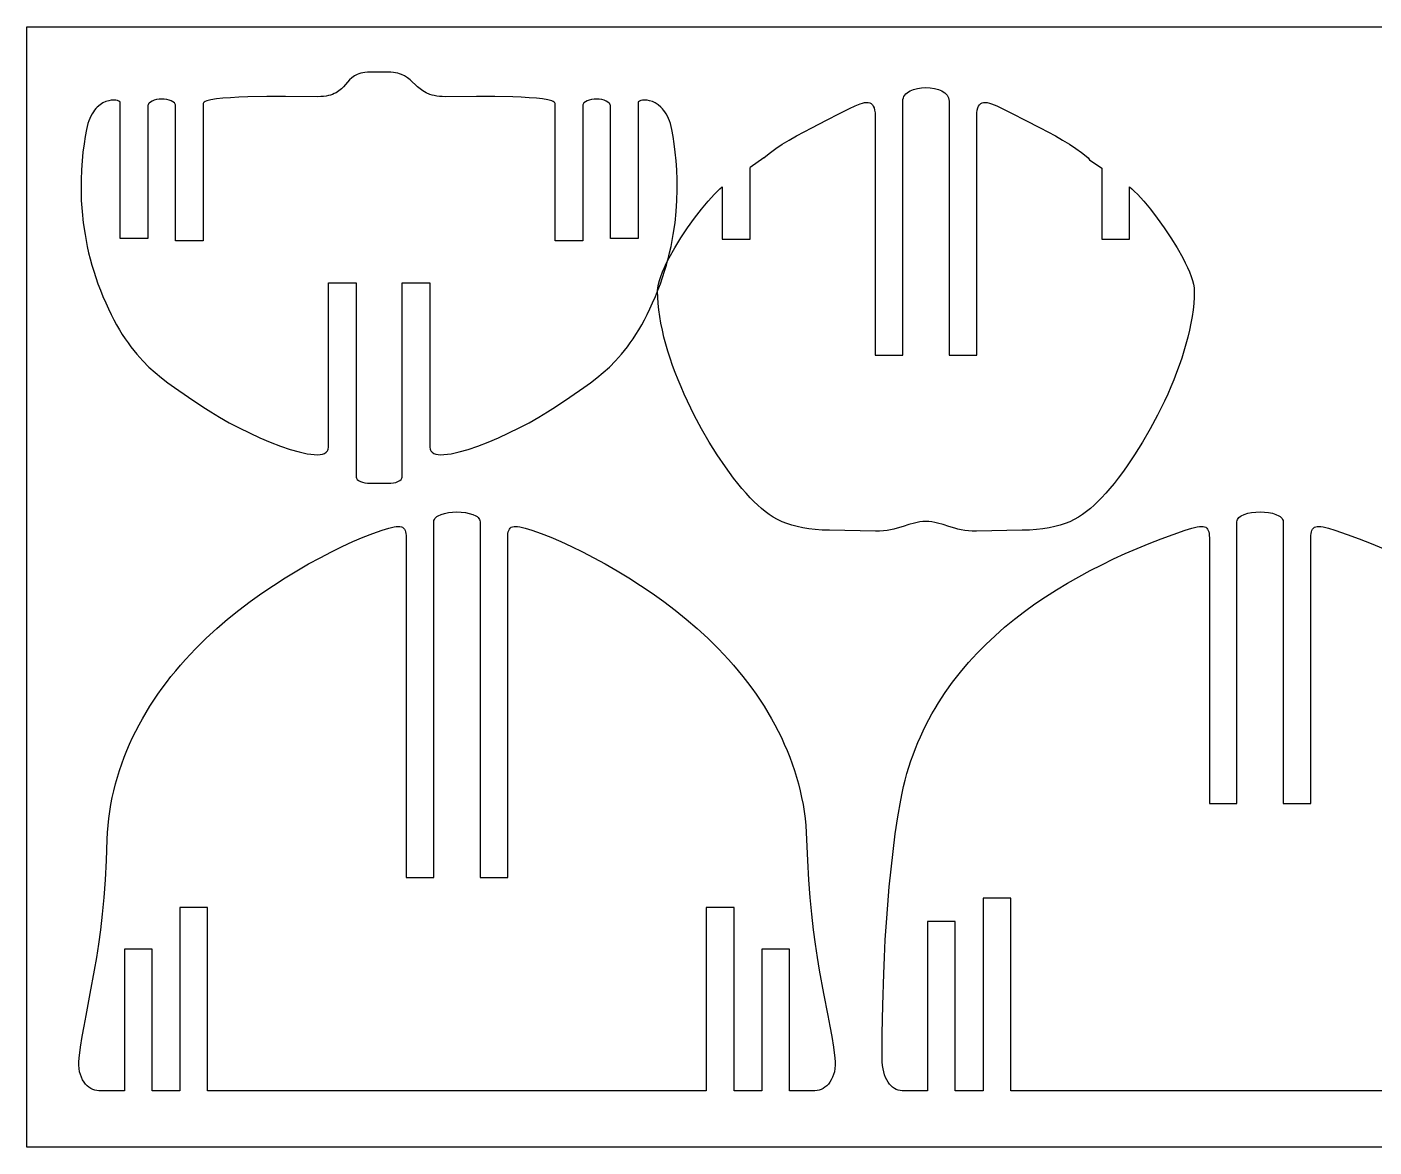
# Model space of a CAD drawing. Extents: x -1907 to 1907, y -3764 to 3764.
# Drawn here: x -1907 to -154, y -3764 to -2307 of the extents above; entities that cross this region are included whole.
import ezdxf

# ---------------------------------------------------------------- set-up
doc = ezdxf.new("R2010")
doc.units = 0
doc.header["$MEASUREMENT"] = 0
doc.layers.get('0').update_dxf_attribs({"linetype": 'CONTINUOUS'})

msp = doc.modelspace()

# ---------------------------------------------------------------- linework, layer by layer
for p, q in [((-1907, -2306.6), (1907, -2306.6)), ((-1907, -3764.3), (-1907, -2306.6)), ((-1472.5, -2366.8), (-1474.8, -2367.5)), ((-1469.9, -2366.2), (-1472.5, -2366.8)), ((-1467, -2365.8), (-1469.9, -2366.2)), ((-1463.9, -2365.5), (-1467, -2365.8)), ((-1436.5, -2365.4), (-1463.9, -2365.5)), ((-1433.2, -2365.5), (-1436.5, -2365.4)), ((-1430, -2365.8), (-1433.2, -2365.5)), ((-1427.1, -2366.2), (-1430, -2365.8)), ((-1424.4, -2366.8), (-1427.1, -2366.2)), ((-1421.9, -2367.5), (-1424.4, -2366.8)), ((-1494.8, -2384.4), (-1497.7, -2387.3)), ((-1492.2, -2381.4), (-1494.8, -2384.4)), ((-1489.6, -2378.4), (-1492.2, -2381.4)), ((-1487, -2375.5), (-1489.6, -2378.4)), ((-1484.1, -2372.8), (-1487, -2375.5)), ((-1480.8, -2370.4), (-1484.1, -2372.8)), ((-1477, -2368.4), (-1480.8, -2370.4)), ((-1474.8, -2367.5), (-1477, -2368.4)), ((-1419.6, -2368.4), (-1421.9, -2367.5)), ((-1415.4, -2370.4), (-1419.6, -2368.4)), ((-1411.6, -2372.8), (-1415.4, -2370.4)), ((-1408.2, -2375.5), (-1411.6, -2372.8)), ((-1408.2, -2375.5), (-1398.7, -2384.4)), ((-1395.3, -2387.3), (-1398.7, -2384.4)), ((-1794.1, -2401.8), (-1797.2, -2402)), ((-1791.3, -2402), (-1794.1, -2401.8)), ((-1738.2, -2401.2), (-1741.3, -2402)), ((-1735, -2400.8), (-1738.2, -2401.2)), ((-1731.6, -2400.6), (-1735, -2400.8)), ((-1728.3, -2400.7), (-1731.6, -2400.6)), ((-1725, -2401.1), (-1728.3, -2400.7)), ((-1722, -2401.8), (-1725, -2401.1)), ((-1719.2, -2402.7), (-1722, -2401.8)), ((-1667.5, -2401.4), (-1672.9, -2402.8)), ((-1660.4, -2400.3), (-1667.5, -2401.4)), ((-1651.8, -2399.4), (-1660.4, -2400.3)), ((-1641.9, -2398.7), (-1651.8, -2399.4)), ((-1631.1, -2398.1), (-1641.9, -2398.7)), ((-1619.5, -2397.7), (-1631.1, -2398.1)), ((-1594.9, -2397.3), (-1619.5, -2397.7)), ((-1570.3, -2397.2), (-1594.9, -2397.3)), ((-1528.6, -2397.4), (-1570.3, -2397.2)), ((-1524.6, -2397.3), (-1528.6, -2397.4)), ((-1521, -2397), (-1524.6, -2397.3)), ((-1517.7, -2396.6), (-1521, -2397)), ((-1514.6, -2396), (-1517.7, -2396.6)), ((-1511.8, -2395.3), (-1514.6, -2396)), ((-1509.2, -2394.4), (-1511.8, -2395.3)), ((-1506.9, -2393.4), (-1509.2, -2394.4)), ((-1504.7, -2392.4), (-1506.9, -2393.4)), ((-1500.9, -2389.9), (-1504.7, -2392.4)), ((-1497.7, -2387.3), (-1500.9, -2389.9)), ((-1391.6, -2389.9), (-1395.3, -2387.3)), ((-1387.3, -2392.4), (-1391.6, -2389.9)), ((-1382.4, -2394.4), (-1387.3, -2392.4)), ((-1379.7, -2395.3), (-1382.4, -2394.4)), ((-1376.8, -2396), (-1379.7, -2395.3)), ((-1373.6, -2396.6), (-1376.8, -2396)), ((-1370.2, -2397), (-1373.6, -2396.6)), ((-1366.5, -2397.3), (-1370.2, -2397)), ((-1362.6, -2397.4), (-1366.5, -2397.3)), ((-1321.8, -2397.2), (-1362.6, -2397.4)), ((-1298.1, -2397.3), (-1321.8, -2397.2)), ((-1274.7, -2397.7), (-1298.1, -2397.3)), ((-1263.6, -2398.1), (-1274.7, -2397.7)), ((-1253.3, -2398.7), (-1263.6, -2398.1)), ((-1243.9, -2399.4), (-1253.3, -2398.7)), ((-1235.8, -2400.3), (-1243.9, -2399.4)), ((-1229, -2401.4), (-1235.8, -2400.3)), ((-1223.9, -2402.8), (-1229, -2401.4)), ((-1175.2, -2401.8), (-1177.9, -2402.7)), ((-1172.1, -2401.1), (-1175.2, -2401.8)), ((-1168.9, -2400.7), (-1172.1, -2401.1)), ((-1165.5, -2400.6), (-1168.9, -2400.7)), ((-1162.1, -2400.8), (-1165.5, -2400.6)), ((-1158.9, -2401.2), (-1162.1, -2400.8)), ((-1155.8, -2402), (-1158.9, -2401.2)), ((-1103.1, -2401.8), (-1105.8, -2402)), ((-1099.9, -2402), (-1103.1, -2401.8)), ((-767, -2403.1), (-766.8, -2401)), ((-766.8, -2401), (-766.3, -2399)), ((-766.3, -2399), (-765.5, -2397.1)), ((-765.5, -2397.1), (-764.4, -2395.4)), ((-764.4, -2395.4), (-763.1, -2393.8)), ((-763.1, -2393.8), (-761.5, -2392.4)), ((-761.5, -2392.4), (-759.6, -2391)), ((-759.6, -2391), (-757.6, -2389.9)), ((-757.6, -2389.9), (-755.4, -2388.8)), ((-755.4, -2388.8), (-753.1, -2387.9)), ((-753.1, -2387.9), (-748, -2386.6)), ((-748, -2386.6), (-742.6, -2385.7)), ((-742.6, -2385.7), (-737, -2385.4)), ((-737, -2385.4), (-731.4, -2385.7)), ((-731.4, -2385.7), (-725.9, -2386.6)), ((-725.9, -2386.6), (-720.8, -2387.9)), ((-720.8, -2387.9), (-718.5, -2388.8)), ((-718.5, -2388.8), (-716.3, -2389.9)), ((-716.3, -2389.9), (-714.3, -2391)), ((-714.3, -2391), (-712.5, -2392.4)), ((-712.5, -2392.4), (-710.9, -2393.8)), ((-710.9, -2393.8), (-709.5, -2395.4)), ((-709.5, -2395.4), (-708.4, -2397.1)), ((-708.4, -2397.1), (-707.6, -2399)), ((-707.6, -2399), (-707.1, -2401)), ((-707.1, -2401), (-706.9, -2403.1)), ((-1820.5, -2417.3), (-1822.1, -2419.8)), ((-1818.9, -2415), (-1820.5, -2417.3)), ((-1817.1, -2412.9), (-1818.9, -2415)), ((-1815.4, -2411.1), (-1817.1, -2412.9)), ((-1811.7, -2407.9), (-1815.4, -2411.1)), ((-1808, -2405.5), (-1811.7, -2407.9)), ((-1804.2, -2403.8), (-1808, -2405.5)), ((-1800.6, -2402.6), (-1804.2, -2403.8)), ((-1797.2, -2402), (-1800.6, -2402.6)), ((-1789, -2402.5), (-1791.3, -2402)), ((-1787.2, -2403.3), (-1789, -2402.5)), ((-1786.1, -2404.2), (-1787.2, -2403.3)), ((-1785.8, -2404.7), (-1786.1, -2404.2)), ((-1785.7, -2405.2), (-1785.8, -2404.7)), ((-1785.7, -2582.1), (-1785.7, -2405.2)), ((-1749.6, -2408.9), (-1749.7, -2410.1)), ((-1749.7, -2410.1), (-1749.7, -2582.1)), ((-1749.3, -2407.9), (-1749.6, -2408.9)), ((-1748.8, -2406.9), (-1749.3, -2407.9)), ((-1748.1, -2406), (-1748.8, -2406.9)), ((-1746.3, -2404.3), (-1748.1, -2406)), ((-1744, -2403), (-1746.3, -2404.3)), ((-1741.3, -2402), (-1744, -2403)), ((-1716.9, -2403.9), (-1719.2, -2402.7)), ((-1715.1, -2405.4), (-1716.9, -2403.9)), ((-1714.5, -2406.3), (-1715.1, -2405.4)), ((-1714, -2407.2), (-1714.5, -2406.3)), ((-1713.7, -2408.2), (-1714, -2407.2)), ((-1713.6, -2409.3), (-1713.7, -2408.2)), ((-1713.6, -2584.9), (-1713.6, -2409.3)), ((-1677.2, -2405.3), (-1677.5, -2406.3)), ((-1677.5, -2406.3), (-1677.5, -2584.9)), ((-1676.3, -2404.4), (-1677.2, -2405.3)), ((-1674.9, -2403.5), (-1676.3, -2404.4)), ((-1672.9, -2402.8), (-1674.9, -2403.5)), ((-1222.1, -2403.5), (-1223.9, -2402.8)), ((-1220.7, -2404.4), (-1222.1, -2403.5)), ((-1219.9, -2405.3), (-1220.7, -2404.4)), ((-1219.6, -2406.3), (-1219.9, -2405.3)), ((-1219.6, -2584.9), (-1219.6, -2406.3)), ((-1183.4, -2408.2), (-1183.5, -2409.3)), ((-1183.5, -2409.3), (-1183.5, -2584.9)), ((-1183.1, -2407.2), (-1183.4, -2408.2)), ((-1182.6, -2406.3), (-1183.1, -2407.2)), ((-1182, -2405.4), (-1182.6, -2406.3)), ((-1180.2, -2403.9), (-1182, -2405.4)), ((-1177.9, -2402.7), (-1180.2, -2403.9)), ((-1153.1, -2403), (-1155.8, -2402)), ((-1150.8, -2404.3), (-1153.1, -2403)), ((-1149, -2406), (-1150.8, -2404.3)), ((-1148.4, -2406.9), (-1149, -2406)), ((-1147.9, -2407.9), (-1148.4, -2406.9)), ((-1147.6, -2408.9), (-1147.9, -2407.9)), ((-1147.5, -2410.1), (-1147.6, -2408.9)), ((-1147.5, -2582.1), (-1147.5, -2410.1)), ((-1111.3, -2404.7), (-1111.4, -2405.2)), ((-1111.4, -2405.2), (-1111.4, -2582.1)), ((-1111, -2404.2), (-1111.3, -2404.7)), ((-1109.9, -2403.3), (-1111, -2404.2)), ((-1108.1, -2402.5), (-1109.9, -2403.3)), ((-1105.8, -2402), (-1108.1, -2402.5)), ((-1096.5, -2402.6), (-1099.9, -2402)), ((-1092.9, -2403.8), (-1096.5, -2402.6)), ((-1089.2, -2405.5), (-1092.9, -2403.8)), ((-1085.4, -2407.9), (-1089.2, -2405.5)), ((-1081.8, -2411.1), (-1085.4, -2407.9)), ((-1080, -2413), (-1081.8, -2411.1)), ((-1078.3, -2415), (-1080, -2413)), ((-1076.6, -2417.3), (-1078.3, -2415)), ((-1075, -2419.8), (-1076.6, -2417.3)), ((-866.3, -2427.9), (-849.3, -2419.4)), ((-849.3, -2419.4), (-836.4, -2412.8)), ((-836.4, -2412.8), (-829.1, -2409.2)), ((-829.1, -2409.2), (-822.5, -2406.6)), ((-822.5, -2406.6), (-819.6, -2405.7)), ((-819.6, -2405.7), (-816.9, -2405.1)), ((-816.9, -2405.1), (-814.3, -2404.9)), ((-814.3, -2404.9), (-812.1, -2405)), ((-812.1, -2405), (-810, -2405.5)), ((-810, -2405.5), (-808.2, -2406.4)), ((-808.2, -2406.4), (-806.7, -2407.8)), ((-806.7, -2407.8), (-805.4, -2409.7)), ((-805.4, -2409.7), (-804.4, -2412)), ((-804.4, -2412), (-803.7, -2414.8)), ((-803.7, -2414.8), (-803.2, -2418.2)), ((-803.2, -2418.2), (-803.1, -2422.1)), ((-767, -2733.7), (-767, -2403.1)), ((-706.9, -2403.1), (-706.9, -2733.7)), ((-670.8, -2422.1), (-670.7, -2418.2)), ((-670.7, -2418.2), (-670.3, -2414.8)), ((-670.3, -2414.8), (-669.5, -2412)), ((-669.5, -2412), (-668.5, -2409.7)), ((-668.5, -2409.7), (-667.2, -2407.8)), ((-667.2, -2407.8), (-665.7, -2406.4)), ((-665.7, -2406.4), (-663.9, -2405.5)), ((-663.9, -2405.5), (-661.9, -2405)), ((-661.9, -2405), (-659.6, -2404.9)), ((-659.6, -2404.9), (-657.1, -2405.1)), ((-657.1, -2405.1), (-654.3, -2405.7)), ((-654.3, -2405.7), (-651.4, -2406.6)), ((-651.4, -2406.6), (-644.8, -2409.2)), ((-644.8, -2409.2), (-637.6, -2412.8)), ((-637.6, -2412.8), (-624.6, -2419.4)), ((-624.6, -2419.4), (-607.6, -2427.9)), ((-1828.6, -2436.2), (-1829.5, -2440.3)), ((-1827.5, -2432.4), (-1828.6, -2436.2)), ((-1826.3, -2428.9), (-1827.5, -2432.4)), ((-1825, -2425.6), (-1826.3, -2428.9)), ((-1823.6, -2422.6), (-1825, -2425.6)), ((-1822.1, -2419.8), (-1823.6, -2422.6)), ((-1073.5, -2422.6), (-1075, -2419.8)), ((-1072.1, -2425.6), (-1073.5, -2422.6)), ((-1070.8, -2428.9), (-1072.1, -2425.6)), ((-1069.6, -2432.4), (-1070.8, -2428.9)), ((-1068.6, -2436.2), (-1069.6, -2432.4)), ((-1067.6, -2440.3), (-1068.6, -2436.2)), ((-885.6, -2437.7), (-866.3, -2427.9)), ((-803.1, -2422.1), (-803.1, -2733.7)), ((-670.8, -2733.7), (-670.8, -2422.1)), ((-607.6, -2427.9), (-588.3, -2437.7)), ((-1831.1, -2449.1), (-1832.7, -2458.9)), ((-1829.5, -2440.3), (-1831.1, -2449.1)), ((-1066, -2449.1), (-1067.6, -2440.3)), ((-1064.4, -2458.9), (-1066, -2449.1)), ((-923.9, -2459.2), (-914.9, -2453.8)), ((-914.9, -2453.8), (-905.4, -2448.3)), ((-905.4, -2448.3), (-885.6, -2437.7)), ((-588.3, -2437.7), (-568.5, -2448.3)), ((-568.5, -2448.3), (-559, -2453.8)), ((-559, -2453.8), (-550, -2459.2)), ((-1834.1, -2469.4), (-1835.2, -2480.7)), ((-1832.7, -2458.9), (-1834.1, -2469.4)), ((-1063.1, -2469.4), (-1064.4, -2458.9)), ((-1061.9, -2480.7), (-1063.1, -2469.4)), ((-945.4, -2474.7), (-939.4, -2469.8)), ((-939.4, -2469.8), (-932.2, -2464.6)), ((-932.2, -2464.6), (-923.9, -2459.2)), ((-550, -2459.2), (-541.8, -2464.6)), ((-541.8, -2464.6), (-534.5, -2469.8)), ((-534.5, -2469.8), (-528.5, -2474.7)), ((-1835.2, -2480.7), (-1836, -2492.7)), ((-1061.1, -2492.7), (-1061.9, -2480.7)), ((-947.9, -2477.1), (-965.9, -2489.7)), ((-947.9, -2477.1), (-945.4, -2474.7)), ((-528.5, -2474.7), (-526, -2477.1)), ((-526, -2477.1), (-523.9, -2479.4)), ((-523.9, -2479.4), (-508, -2490.3)), ((-1836.5, -2505.4), (-1836.6, -2518.7)), ((-1836, -2492.7), (-1836.5, -2505.4)), ((-1060.6, -2505.4), (-1061.1, -2492.7)), ((-1060.5, -2518.7), (-1060.6, -2505.4)), ((-965.9, -2582.6), (-965.9, -2489.7)), ((-508, -2490.3), (-508, -2582.6)), ((-1836.6, -2518.7), (-1836.2, -2532.5)), ((-1061, -2532.5), (-1060.5, -2518.7)), ((-1020.4, -2533.2), (-1012.3, -2524.3)), ((-1012.3, -2524.3), (-1008.5, -2520.6)), ((-1008.5, -2520.6), (-1005, -2517.4)), ((-1005, -2517.4), (-1002, -2514.9)), ((-1002, -2514.9), (-1002, -2582.6)), ((-471.9, -2514.9), (-468.9, -2517.4)), ((-471.9, -2582.6), (-471.9, -2514.9)), ((-468.9, -2517.4), (-465.4, -2520.6)), ((-465.4, -2520.6), (-461.6, -2524.3)), ((-461.6, -2524.3), (-453.5, -2533.2)), ((-1836.2, -2532.5), (-1835.2, -2546.8)), ((-1061.9, -2546.8), (-1061, -2532.5)), ((-1029.1, -2543.7), (-1020.4, -2533.2)), ((-453.5, -2533.2), (-444.8, -2543.7)), ((-1835.2, -2546.8), (-1833.6, -2561.7)), ((-1063.5, -2561.7), (-1061.9, -2546.8)), ((-1047.1, -2567.9), (-1038.1, -2555.4)), ((-1038.1, -2555.4), (-1029.1, -2543.7)), ((-444.8, -2543.7), (-435.8, -2555.4)), ((-435.8, -2555.4), (-426.8, -2567.9)), ((-1833.6, -2561.7), (-1831.4, -2576.9)), ((-1831.4, -2576.9), (-1828.4, -2592.5)), ((-1068.7, -2592.5), (-1065.7, -2576.9)), ((-1065.7, -2576.9), (-1063.5, -2561.7)), ((-1055.8, -2580.9), (-1047.1, -2567.9)), ((-426.8, -2567.9), (-418.1, -2580.9)), ((-1828.4, -2592.5), (-1826.7, -2600.4)), ((-1749.7, -2582.1), (-1785.7, -2582.1)), ((-1677.5, -2584.9), (-1713.6, -2584.9)), ((-1183.5, -2584.9), (-1219.6, -2584.9)), ((-1111.4, -2582.1), (-1147.5, -2582.1)), ((-1071.2, -2607.2), (-1063.9, -2594.2)), ((-1070.5, -2600.4), (-1068.7, -2592.5)), ((-1063.9, -2594.2), (-1055.8, -2580.9)), ((-1002, -2582.6), (-965.9, -2582.6)), ((-508, -2582.6), (-471.9, -2582.6)), ((-418.1, -2580.9), (-410, -2594.2)), ((-410, -2594.2), (-402.7, -2607.2)), ((-1826.7, -2600.4), (-1824.7, -2608.4)), ((-1824.7, -2608.4), (-1822.5, -2616.5)), ((-1074.6, -2616.5), (-1073.2, -2611)), ((-1074.4, -2613.5), (-1073.2, -2611)), ((-1073.2, -2611), (-1071.2, -2607.2)), ((-1073.2, -2611), (-1072.5, -2608.4)), ((-1072.5, -2608.4), (-1070.5, -2600.4)), ((-402.7, -2607.2), (-399.5, -2613.5)), ((-1822.5, -2616.5), (-1820.1, -2624.6)), ((-1820.1, -2624.6), (-1817.4, -2632.8)), ((-1082.1, -2631.2), (-1079.9, -2625.5)), ((-1079.9, -2625.5), (-1077.3, -2619.6)), ((-1079.7, -2632.8), (-1077.1, -2624.6)), ((-1077.3, -2619.6), (-1074.4, -2613.5)), ((-1077.1, -2624.6), (-1074.6, -2616.5)), ((-399.5, -2613.5), (-396.6, -2619.6)), ((-396.6, -2619.6), (-394, -2625.5)), ((-394, -2625.5), (-391.8, -2631.2)), ((-1817.4, -2632.8), (-1814.5, -2641)), ((-1814.5, -2641), (-1811.4, -2649.3)), ((-1514.7, -2853.5), (-1514.7, -2639.8)), ((-1514.7, -2639.8), (-1478.6, -2639.8)), ((-1478.6, -2639.8), (-1478.6, -2891.5)), ((-1418.5, -2891.5), (-1418.5, -2639.8)), ((-1418.5, -2639.8), (-1382.5, -2639.8)), ((-1382.5, -2639.8), (-1382.5, -2853.5)), ((-1086.2, -2650.2), (-1086, -2646.1)), ((-1086, -2646.1), (-1085.2, -2641.5)), ((-1085.7, -2649.3), (-1082.6, -2641)), ((-1085.2, -2641.5), (-1083.9, -2636.5)), ((-1083.9, -2636.5), (-1082.1, -2631.2)), ((-1082.6, -2641), (-1079.7, -2632.8)), ((-391.8, -2631.2), (-390.1, -2636.5)), ((-390.1, -2636.5), (-388.8, -2641.5)), ((-388.8, -2641.5), (-388, -2646.1)), ((-388, -2646.1), (-387.7, -2650.2)), ((-1811.4, -2649.3), (-1808, -2657.6)), ((-1808, -2657.6), (-1804.5, -2665.7)), ((-1092.6, -2665.7), (-1089.1, -2657.6)), ((-1089.1, -2657.6), (-1086.2, -2650.5)), ((-1086.2, -2650.5), (-1085.7, -2649.3)), ((-1086.2, -2650.5), (-1086.2, -2650.2)), ((-1086, -2658.2), (-1086.2, -2650.5)), ((-1085.5, -2666.5), (-1086, -2658.2)), ((-387.9, -2658.2), (-388.4, -2666.5)), ((-387.7, -2650.2), (-387.9, -2658.2)), ((-1804.5, -2665.7), (-1801, -2673.4)), ((-1801, -2673.4), (-1797.4, -2680.8)), ((-1797.4, -2680.8), (-1793.8, -2687.8)), ((-1103.3, -2687.8), (-1099.7, -2680.8)), ((-1099.7, -2680.8), (-1096.2, -2673.4)), ((-1096.2, -2673.4), (-1092.6, -2665.7)), ((-1084.6, -2674.9), (-1085.5, -2666.5)), ((-1083.4, -2683.5), (-1084.6, -2674.9)), ((-389.3, -2674.9), (-390.5, -2683.5)), ((-388.4, -2666.5), (-389.3, -2674.9)), ((-1793.8, -2687.8), (-1790.2, -2694.4)), ((-1790.2, -2694.4), (-1786.6, -2700.7)), ((-1110.6, -2700.7), (-1106.9, -2694.4)), ((-1106.9, -2694.4), (-1103.3, -2687.8)), ((-1081.9, -2692.3), (-1083.4, -2683.5)), ((-1080, -2701.2), (-1081.9, -2692.3)), ((-392.1, -2692.3), (-393.9, -2701.2)), ((-390.5, -2683.5), (-392.1, -2692.3)), ((-1786.6, -2700.7), (-1782.9, -2706.7)), ((-1782.9, -2706.7), (-1779.2, -2712.4)), ((-1779.2, -2712.4), (-1775.4, -2717.8)), ((-1121.7, -2717.8), (-1118, -2712.4)), ((-1118, -2712.4), (-1114.3, -2706.7)), ((-1114.3, -2706.7), (-1110.6, -2700.7)), ((-1077.9, -2710.2), (-1080, -2701.2)), ((-1075.4, -2719.3), (-1077.9, -2710.2)), ((-396.1, -2710.2), (-398.5, -2719.3)), ((-393.9, -2701.2), (-396.1, -2710.2)), ((-1775.4, -2717.8), (-1771.7, -2723)), ((-1771.7, -2723), (-1764, -2732.6)), ((-1764, -2732.6), (-1756.3, -2741.3)), ((-1140.9, -2741.3), (-1133.1, -2732.6)), ((-1133.1, -2732.6), (-1125.5, -2723)), ((-1125.5, -2723), (-1121.7, -2717.8)), ((-1072.7, -2728.5), (-1075.4, -2719.3)), ((-1069.8, -2737.8), (-1072.7, -2728.5)), ((-803.1, -2733.7), (-767, -2733.7)), ((-706.9, -2733.7), (-670.8, -2733.7)), ((-401.2, -2728.5), (-404.1, -2737.8)), ((-398.5, -2719.3), (-401.2, -2728.5)), ((-1756.3, -2741.3), (-1748.3, -2749.2)), ((-1748.3, -2749.2), (-1740.2, -2756.5)), ((-1156.9, -2756.5), (-1148.8, -2749.2)), ((-1148.8, -2749.2), (-1140.9, -2741.3)), ((-1066.6, -2747.1), (-1069.8, -2737.8)), ((-1063.2, -2756.4), (-1066.6, -2747.1)), ((-407.3, -2747.1), (-410.8, -2756.4)), ((-404.1, -2737.8), (-407.3, -2747.1)), ((-1740.2, -2756.5), (-1732, -2763.4)), ((-1732, -2763.4), (-1723.5, -2769.8)), ((-1723.5, -2769.8), (-1714.8, -2776)), ((-1182.3, -2776), (-1173.6, -2769.8)), ((-1173.6, -2769.8), (-1165.2, -2763.4)), ((-1165.2, -2763.4), (-1156.9, -2756.5)), ((-1059.5, -2765.8), (-1063.2, -2756.4)), ((-1055.7, -2775.1), (-1059.5, -2765.8)), ((-414.4, -2765.8), (-418.3, -2775.1)), ((-410.8, -2756.4), (-414.4, -2765.8)), ((-1714.8, -2776), (-1696.9, -2788.2)), ((-1200.2, -2788.2), (-1182.3, -2776)), ((-1051.6, -2784.4), (-1055.7, -2775.1)), ((-1047.4, -2793.6), (-1051.6, -2784.4)), ((-422.3, -2784.4), (-426.5, -2793.6)), ((-418.3, -2775.1), (-422.3, -2784.4)), ((-1696.9, -2788.2), (-1678.1, -2800.9)), ((-1678.1, -2800.9), (-1667.8, -2807.7)), ((-1229.4, -2807.7), (-1219, -2800.9)), ((-1219, -2800.9), (-1200.2, -2788.2)), ((-1038.4, -2811.9), (-1047.4, -2793.6)), ((-426.5, -2793.6), (-435.5, -2811.9)), ((-1667.8, -2807.7), (-1656.3, -2814.6)), ((-1656.3, -2814.6), (-1643.9, -2821.6)), ((-1643.9, -2821.6), (-1630.8, -2828.4)), ((-1266.3, -2828.4), (-1253.2, -2821.6)), ((-1253.2, -2821.6), (-1240.8, -2814.6)), ((-1240.8, -2814.6), (-1229.4, -2807.7)), ((-1028.9, -2829.7), (-1038.4, -2811.9)), ((-435.5, -2811.9), (-445, -2829.7)), ((-1630.8, -2828.4), (-1617.4, -2835)), ((-1617.4, -2835), (-1603.8, -2841.2)), ((-1293.4, -2841.2), (-1279.8, -2835)), ((-1279.8, -2835), (-1266.3, -2828.4)), ((-1019, -2846.9), (-1028.9, -2829.7)), ((-445, -2829.7), (-455, -2846.9)), ((-1603.8, -2841.2), (-1590.2, -2846.9)), ((-1590.2, -2846.9), (-1577.1, -2852)), ((-1577.1, -2852), (-1564.5, -2856.3)), ((-1564.5, -2856.3), (-1552.8, -2859.7)), ((-1515.9, -2858.3), (-1515.4, -2857.3)), ((-1515.4, -2857.3), (-1515, -2856.1)), ((-1515, -2856.1), (-1514.7, -2853.5)), ((-1382.5, -2853.5), (-1382.1, -2856.1)), ((-1382.1, -2856.1), (-1381.7, -2857.3)), ((-1381.7, -2857.3), (-1381.2, -2858.3)), ((-1344.3, -2859.6), (-1332.6, -2856.3)), ((-1332.6, -2856.3), (-1320.1, -2852)), ((-1320.1, -2852), (-1306.9, -2846.9)), ((-1306.9, -2846.9), (-1293.4, -2841.2)), ((-1008.6, -2863.5), (-1019, -2846.9)), ((-455, -2846.9), (-465.3, -2863.5)), ((-1552.8, -2859.7), (-1547.4, -2861)), ((-1547.4, -2861), (-1542.2, -2862)), ((-1542.2, -2862), (-1537.4, -2862.7)), ((-1537.4, -2862.7), (-1533, -2863.2)), ((-1533, -2863.2), (-1528.9, -2863.3)), ((-1528.9, -2863.3), (-1525.3, -2863)), ((-1525.3, -2863), (-1522.2, -2862.4)), ((-1522.2, -2862.4), (-1519.6, -2861.5)), ((-1519.6, -2861.5), (-1517.5, -2860.1)), ((-1517.5, -2860.1), (-1515.9, -2858.3)), ((-1381.2, -2858.3), (-1379.6, -2860.1)), ((-1379.6, -2860.1), (-1377.5, -2861.5)), ((-1377.5, -2861.5), (-1374.9, -2862.4)), ((-1374.9, -2862.4), (-1371.8, -2863)), ((-1371.8, -2863), (-1368.2, -2863.3)), ((-1368.2, -2863.3), (-1364.2, -2863.2)), ((-1364.2, -2863.2), (-1359.7, -2862.7)), ((-1359.7, -2862.7), (-1354.9, -2862)), ((-1354.9, -2862), (-1349.8, -2861)), ((-1349.8, -2861), (-1344.3, -2859.6)), ((-998, -2879.1), (-1008.6, -2863.5)), ((-465.3, -2863.5), (-475.9, -2879.1)), ((-1478.6, -2891.5), (-1478.5, -2892.6)), ((-1478.5, -2892.6), (-1478.2, -2893.6)), ((-1418.9, -2893.6), (-1418.6, -2892.6)), ((-1418.6, -2892.6), (-1418.5, -2891.5)), ((-992.6, -2886.6), (-998, -2879.1)), ((-987.2, -2893.7), (-992.6, -2886.6)), ((-481.3, -2886.6), (-486.7, -2893.7)), ((-475.9, -2879.1), (-481.3, -2886.6)), ((-1478.2, -2893.6), (-1477.7, -2894.6)), ((-1477.7, -2894.6), (-1477.1, -2895.4)), ((-1477.1, -2895.4), (-1475.3, -2897)), ((-1475.3, -2897), (-1473, -2898.3)), ((-1473, -2898.3), (-1470.3, -2899.2)), ((-1470.3, -2899.2), (-1467.2, -2900)), ((-1467.2, -2900), (-1463.9, -2900.4)), ((-1463.9, -2900.4), (-1436.5, -2900.5)), ((-1436.5, -2900.5), (-1433.2, -2900.4)), ((-1433.2, -2900.4), (-1429.9, -2900)), ((-1429.9, -2900), (-1426.9, -2899.3)), ((-1426.9, -2899.3), (-1424.2, -2898.3)), ((-1424.2, -2898.3), (-1421.8, -2897)), ((-1421.8, -2897), (-1420.1, -2895.5)), ((-1420.1, -2895.5), (-1419.4, -2894.6)), ((-1419.4, -2894.6), (-1418.9, -2893.6)), ((-981.8, -2900.6), (-987.2, -2893.7)), ((-976.4, -2907.2), (-981.8, -2900.6)), ((-971, -2913.4), (-976.4, -2907.2)), ((-497.5, -2907.2), (-502.9, -2913.4)), ((-492.1, -2900.6), (-497.5, -2907.2)), ((-486.7, -2893.7), (-492.1, -2900.6)), ((-965.6, -2919.3), (-971, -2913.4)), ((-960.8, -2924.3), (-965.6, -2919.3)), ((-955.9, -2929), (-960.8, -2924.3)), ((-513.1, -2924.3), (-518, -2929)), ((-508.3, -2919.3), (-513.1, -2924.3)), ((-502.9, -2913.4), (-508.3, -2919.3)), ((-1375.9, -2946.2), (-1374.8, -2944.9)), ((-1374.8, -2944.9), (-1373.4, -2943.8)), ((-1373.4, -2943.8), (-1371.8, -2942.8)), ((-1371.8, -2942.8), (-1368, -2941)), ((-1368, -2941), (-1363.4, -2939.6)), ((-1363.4, -2939.6), (-1358.3, -2938.6)), ((-1358.3, -2938.6), (-1352.9, -2938)), ((-1352.9, -2938), (-1347.3, -2937.8)), ((-1347.3, -2937.8), (-1341.7, -2938)), ((-1341.7, -2938), (-1336.3, -2938.6)), ((-1336.3, -2938.6), (-1331.2, -2939.6)), ((-1331.2, -2939.6), (-1326.6, -2941)), ((-1326.6, -2941), (-1322.8, -2942.8)), ((-1322.8, -2942.8), (-1321.2, -2943.8)), ((-1321.2, -2943.8), (-1319.8, -2944.9)), ((-1319.8, -2944.9), (-1318.7, -2946.2)), ((-951, -2933.4), (-955.9, -2929)), ((-946, -2937.4), (-951, -2933.4)), ((-940.9, -2941.2), (-946, -2937.4)), ((-935.6, -2944.6), (-940.9, -2941.2)), ((-930, -2947.7), (-935.6, -2944.6)), ((-538.4, -2944.6), (-543.9, -2947.7)), ((-533, -2941.2), (-538.4, -2944.6)), ((-527.9, -2937.4), (-533, -2941.2)), ((-522.9, -2933.4), (-527.9, -2937.4)), ((-518, -2929), (-522.9, -2933.4)), ((-330.6, -2946.2), (-329.5, -2944.9)), ((-329.5, -2944.9), (-328.1, -2943.8)), ((-328.1, -2943.8), (-326.5, -2942.7)), ((-326.5, -2942.7), (-322.7, -2940.9)), ((-322.7, -2940.9), (-318.1, -2939.5)), ((-318.1, -2939.5), (-313.1, -2938.6)), ((-313.1, -2938.6), (-307.6, -2938)), ((-307.6, -2938), (-302, -2937.8)), ((-302, -2937.8), (-296.4, -2938)), ((-296.4, -2938), (-291, -2938.6)), ((-291, -2938.6), (-285.9, -2939.5)), ((-285.9, -2939.5), (-281.4, -2940.9)), ((-281.4, -2940.9), (-277.5, -2942.7)), ((-277.5, -2942.7), (-275.9, -2943.8)), ((-275.9, -2943.8), (-274.6, -2944.9)), ((-274.6, -2944.9), (-273.5, -2946.2)), ((-1456.7, -2965.8), (-1444.7, -2961.5)), ((-1444.7, -2961.5), (-1436.1, -2958.8)), ((-1436.1, -2958.8), (-1429.2, -2957.1)), ((-1429.2, -2957.1), (-1426.3, -2956.6)), ((-1426.3, -2956.6), (-1423.8, -2956.5)), ((-1423.8, -2956.5), (-1421.6, -2956.6)), ((-1421.6, -2956.6), (-1419.6, -2957)), ((-1419.6, -2957), (-1418, -2957.7)), ((-1418, -2957.7), (-1416.7, -2958.7)), ((-1416.7, -2958.7), (-1415.6, -2960)), ((-1415.6, -2960), (-1414.8, -2961.7)), ((-1414.8, -2961.7), (-1414.1, -2963.7)), ((-1377.3, -2950.5), (-1377.2, -2949)), ((-1377.3, -3413.5), (-1377.3, -2950.5)), ((-1377.2, -2949), (-1376.7, -2947.5)), ((-1376.7, -2947.5), (-1375.9, -2946.2)), ((-1318.7, -2946.2), (-1317.9, -2947.5)), ((-1317.9, -2947.5), (-1317.4, -2949)), ((-1317.4, -2949), (-1317.2, -2950.5)), ((-1317.2, -2950.5), (-1317.2, -3413.5)), ((-1280.5, -2963.7), (-1279.8, -2961.7)), ((-1279.8, -2961.7), (-1279, -2960)), ((-1279, -2960), (-1277.9, -2958.7)), ((-1277.9, -2958.7), (-1276.6, -2957.7)), ((-1276.6, -2957.7), (-1275, -2957)), ((-1275, -2957), (-1273, -2956.6)), ((-1273, -2956.6), (-1270.8, -2956.5)), ((-1270.8, -2956.5), (-1268.3, -2956.6)), ((-1268.3, -2956.6), (-1265.4, -2957.1)), ((-1265.4, -2957.1), (-1258.4, -2958.8)), ((-1258.4, -2958.8), (-1249.9, -2961.5)), ((-1249.9, -2961.5), (-1237.9, -2965.8)), ((-924.2, -2950.5), (-930, -2947.7)), ((-918, -2952.9), (-924.2, -2950.5)), ((-911.5, -2955.1), (-918, -2952.9)), ((-904.6, -2956.9), (-911.5, -2955.1)), ((-897.2, -2958.5), (-904.6, -2956.9)), ((-889.3, -2959.7), (-897.2, -2958.5)), ((-880.9, -2960.6), (-889.3, -2959.7)), ((-871.9, -2961.3), (-880.9, -2960.6)), ((-862.3, -2961.6), (-871.9, -2961.3)), ((-802.7, -2962.7), (-862.3, -2961.6)), ((-797.3, -2962.7), (-802.7, -2962.7)), ((-792.3, -2962.4), (-797.3, -2962.7)), ((-787.5, -2961.8), (-792.3, -2962.4)), ((-782.9, -2961), (-787.5, -2961.8)), ((-778.6, -2960.1), (-782.9, -2961)), ((-774.5, -2959), (-778.6, -2960.1)), ((-766.7, -2956.7), (-774.5, -2959)), ((-759.3, -2954.3), (-766.7, -2956.7)), ((-752, -2952.2), (-759.3, -2954.3)), ((-748.4, -2951.4), (-752, -2952.2)), ((-744.7, -2950.7), (-748.4, -2951.4)), ((-740.9, -2950.3), (-744.7, -2950.7)), ((-737, -2950.2), (-740.9, -2950.3)), ((-733, -2950.3), (-737, -2950.2)), ((-729.2, -2950.7), (-733, -2950.3)), ((-725.5, -2951.4), (-729.2, -2950.7)), ((-721.9, -2952.2), (-725.5, -2951.4)), ((-714.6, -2954.3), (-721.9, -2952.2)), ((-707.2, -2956.7), (-714.6, -2954.3)), ((-699.4, -2959), (-707.2, -2956.7)), ((-695.3, -2960.1), (-699.4, -2959)), ((-691, -2961), (-695.3, -2960.1)), ((-686.4, -2961.8), (-691, -2961)), ((-681.6, -2962.4), (-686.4, -2961.8)), ((-676.6, -2962.7), (-681.6, -2962.4)), ((-671.2, -2962.7), (-676.6, -2962.7)), ((-611.6, -2961.6), (-671.2, -2962.7)), ((-602, -2961.3), (-611.6, -2961.6)), ((-593, -2960.6), (-602, -2961.3)), ((-584.6, -2959.7), (-593, -2960.6)), ((-576.7, -2958.5), (-584.6, -2959.7)), ((-569.3, -2956.9), (-576.7, -2958.5)), ((-562.4, -2955.1), (-569.3, -2956.9)), ((-555.9, -2952.9), (-562.4, -2955.1)), ((-549.8, -2950.5), (-555.9, -2952.9)), ((-543.9, -2947.7), (-549.8, -2950.5)), ((-415.2, -2967), (-399.4, -2961.5)), ((-399.4, -2961.5), (-390.9, -2958.8)), ((-390.9, -2958.8), (-384, -2957.1)), ((-384, -2957.1), (-381.1, -2956.6)), ((-381.1, -2956.6), (-378.5, -2956.5)), ((-378.5, -2956.5), (-376.3, -2956.6)), ((-376.3, -2956.6), (-374.4, -2957)), ((-374.4, -2957), (-372.8, -2957.7)), ((-372.8, -2957.7), (-371.4, -2958.7)), ((-371.4, -2958.7), (-370.3, -2960)), ((-370.3, -2960), (-369.5, -2961.7)), ((-369.5, -2961.7), (-368.9, -2963.7)), ((-332.1, -2950.5), (-331.9, -2949)), ((-332.1, -3317.3), (-332.1, -2950.5)), ((-331.9, -2949), (-331.4, -2947.5)), ((-331.4, -2947.5), (-330.6, -2946.2)), ((-273.5, -2946.2), (-272.7, -2947.5)), ((-272.7, -2947.5), (-272.2, -2949)), ((-272.2, -2949), (-272, -2950.5)), ((-272, -2950.5), (-272, -3317.3)), ((-235.2, -2963.7), (-234.6, -2961.7)), ((-234.6, -2961.7), (-233.7, -2960)), ((-233.7, -2960), (-232.6, -2958.7)), ((-232.6, -2958.7), (-231.3, -2957.7)), ((-231.3, -2957.7), (-229.7, -2957)), ((-229.7, -2957), (-227.8, -2956.6)), ((-227.8, -2956.6), (-225.6, -2956.5)), ((-225.6, -2956.5), (-223, -2956.6)), ((-223, -2956.6), (-220.1, -2957.1)), ((-220.1, -2957.1), (-213.2, -2958.8)), ((-213.2, -2958.8), (-204.6, -2961.5)), ((-204.6, -2961.5), (-188.9, -2967)), ((-1496.5, -2982.8), (-1482.7, -2976.4)), ((-1482.7, -2976.4), (-1469.4, -2970.8)), ((-1469.4, -2970.8), (-1456.7, -2965.8)), ((-1414.1, -2963.7), (-1413.7, -2966)), ((-1413.7, -2966), (-1413.5, -2968.6)), ((-1413.5, -2968.6), (-1413.4, -2971.6)), ((-1413.4, -2971.6), (-1413.4, -3413.5)), ((-1281.2, -2971.6), (-1281.1, -2968.6)), ((-1281.2, -3413.5), (-1281.2, -2971.6)), ((-1281.1, -2968.6), (-1280.9, -2966)), ((-1280.9, -2966), (-1280.5, -2963.7)), ((-1237.9, -2965.8), (-1225.2, -2970.8)), ((-1225.2, -2970.8), (-1211.9, -2976.4)), ((-1211.9, -2976.4), (-1198.1, -2982.8)), ((-462.2, -2985.3), (-446.6, -2978.9)), ((-446.6, -2978.9), (-430.9, -2972.8)), ((-430.9, -2972.8), (-415.2, -2967)), ((-368.9, -2963.7), (-368.5, -2966)), ((-368.5, -2966), (-368.2, -2968.6)), ((-368.2, -2968.6), (-368.1, -2971.6)), ((-368.1, -2971.6), (-368.1, -3317.3)), ((-235.9, -2968.6), (-235.6, -2966)), ((-235.9, -2971.6), (-235.9, -2968.6)), ((-235.9, -3317.3), (-235.9, -2971.6)), ((-235.6, -2966), (-235.2, -2963.7)), ((-188.9, -2967), (-173.2, -2972.8)), ((-173.2, -2972.8), (-157.5, -2978.9)), ((-157.5, -2978.9), (-141.9, -2985.3)), ((-1540.4, -3005.4), (-1525.5, -2997.3)), ((-1525.5, -2997.3), (-1510.8, -2989.7)), ((-1510.8, -2989.7), (-1496.5, -2982.8)), ((-1198.1, -2982.8), (-1183.8, -2989.7)), ((-1183.8, -2989.7), (-1169.1, -2997.3)), ((-1169.1, -2997.3), (-1154.2, -3005.4)), ((-493, -2999), (-477.7, -2992)), ((-477.7, -2992), (-462.2, -2985.3)), ((-1570.8, -3023.4), (-1555.6, -3014.2)), ((-1555.6, -3014.2), (-1540.4, -3005.4)), ((-1154.2, -3005.4), (-1139, -3014.2)), ((-1139, -3014.2), (-1123.8, -3023.4)), ((-538.1, -3022), (-523.3, -3014)), ((-523.3, -3014), (-508.2, -3006.4)), ((-508.2, -3006.4), (-493, -2999)), ((-1586.1, -3033.3), (-1570.8, -3023.4)), ((-1123.8, -3023.4), (-1108.5, -3033.3)), ((-567.1, -3039.1), (-552.8, -3030.4)), ((-552.8, -3030.4), (-538.1, -3022)), ((-1616.4, -3054.4), (-1601.3, -3043.6)), ((-1601.3, -3043.6), (-1586.1, -3033.3)), ((-1108.5, -3033.3), (-1093.3, -3043.6)), ((-1093.3, -3043.6), (-1078.2, -3054.4)), ((-595.1, -3057.5), (-581.2, -3048.1)), ((-581.2, -3048.1), (-567.1, -3039.1)), ((-1645.8, -3077.4), (-1631.3, -3065.6)), ((-1631.3, -3065.6), (-1616.4, -3054.4)), ((-1078.2, -3054.4), (-1063.3, -3065.6)), ((-1063.3, -3065.6), (-1048.8, -3077.4)), ((-621.7, -3077.4), (-608.5, -3067.3)), ((-608.5, -3067.3), (-595.1, -3057.5)), ((-1659.9, -3089.5), (-1645.8, -3077.4)), ((-1048.8, -3077.4), (-1034.7, -3089.5)), ((-634.5, -3087.9), (-621.7, -3077.4)), ((-1680.6, -3108.9), (-1673.6, -3102)), ((-1673.6, -3102), (-1659.9, -3089.5)), ((-1034.7, -3089.5), (-1021, -3102)), ((-1021, -3102), (-1014, -3108.9)), ((-658.9, -3110.1), (-646.9, -3098.8)), ((-646.9, -3098.8), (-634.5, -3087.9)), ((-1694.3, -3122.9), (-1687.5, -3115.8)), ((-1687.5, -3115.8), (-1680.6, -3108.9)), ((-1014, -3108.9), (-1007.1, -3115.8)), ((-1007.1, -3115.8), (-1000.3, -3122.9)), ((-670.4, -3121.7), (-658.9, -3110.1)), ((-1713.4, -3144.6), (-1707.2, -3137.3)), ((-1707.2, -3137.3), (-1700.8, -3130)), ((-1700.8, -3130), (-1694.3, -3122.9)), ((-1000.3, -3122.9), (-993.8, -3130)), ((-993.8, -3130), (-987.4, -3137.3)), ((-987.4, -3137.3), (-981.2, -3144.6)), ((-692.1, -3146.3), (-681.5, -3133.8)), ((-681.5, -3133.8), (-670.4, -3121.7)), ((-1725.4, -3159.6), (-1719.5, -3152.1)), ((-1719.5, -3152.1), (-1713.4, -3144.6)), ((-981.2, -3144.6), (-975.1, -3152.1)), ((-975.1, -3152.1), (-969.2, -3159.6)), ((-702.2, -3159.2), (-692.1, -3146.3)), ((-1736.5, -3175), (-1731, -3167.3)), ((-1731, -3167.3), (-1725.4, -3159.6)), ((-969.2, -3159.6), (-963.6, -3167.3)), ((-963.6, -3167.3), (-958.1, -3175)), ((-720.7, -3186.3), (-711.7, -3172.6)), ((-711.7, -3172.6), (-702.2, -3159.2)), ((-1751.9, -3198.7), (-1747, -3190.7)), ((-1747, -3190.7), (-1741.9, -3182.8)), ((-1741.9, -3182.8), (-1736.5, -3175)), ((-958.1, -3175), (-952.7, -3182.8)), ((-952.7, -3182.8), (-947.6, -3190.7)), ((-947.6, -3190.7), (-942.7, -3198.7)), ((-725, -3193.4), (-720.7, -3186.3)), ((-1761.1, -3214.9), (-1756.6, -3206.8)), ((-1756.6, -3206.8), (-1751.9, -3198.7)), ((-942.7, -3198.7), (-938, -3206.8)), ((-938, -3206.8), (-933.5, -3214.9)), ((-736.9, -3215.2), (-733.1, -3207.8)), ((-733.1, -3207.8), (-729.1, -3200.5)), ((-729.1, -3200.5), (-725, -3193.4)), ((-1769.5, -3231.5), (-1765.4, -3223.2)), ((-1765.4, -3223.2), (-1761.1, -3214.9)), ((-933.5, -3214.9), (-929.2, -3223.2)), ((-929.2, -3223.2), (-925.1, -3231.5)), ((-744.1, -3230.3), (-740.6, -3222.7)), ((-740.6, -3222.7), (-736.9, -3215.2)), ((-1777, -3248.4), (-1773.3, -3239.9)), ((-1773.3, -3239.9), (-1769.5, -3231.5)), ((-925.1, -3231.5), (-921.3, -3239.9)), ((-921.3, -3239.9), (-917.6, -3248.4)), ((-750.6, -3245.8), (-747.4, -3238)), ((-747.4, -3238), (-744.1, -3230.3)), ((-1783.6, -3265.5), (-1780.4, -3256.9)), ((-1780.4, -3256.9), (-1777, -3248.4)), ((-917.6, -3248.4), (-914.2, -3256.9)), ((-914.2, -3256.9), (-911, -3265.5)), ((-756.5, -3261.8), (-753.6, -3253.7)), ((-753.6, -3253.7), (-750.6, -3245.8)), ((-1789.2, -3282.9), (-1786.5, -3274.2)), ((-1786.5, -3274.2), (-1783.6, -3265.5)), ((-911, -3265.5), (-908.1, -3274.2)), ((-908.1, -3274.2), (-905.4, -3282.9)), ((-763.9, -3286.7), (-761.6, -3278.3)), ((-761.6, -3278.3), (-759.1, -3270)), ((-759.1, -3270), (-756.5, -3261.8)), ((-1793.9, -3300.6), (-1791.7, -3291.7)), ((-1791.7, -3291.7), (-1789.2, -3282.9)), ((-905.4, -3282.9), (-902.9, -3291.7)), ((-902.9, -3291.7), (-900.7, -3300.6)), ((-767.9, -3303.9), (-766, -3295.2)), ((-766, -3295.2), (-763.9, -3286.7)), ((-1797.7, -3318.5), (-1795.9, -3309.5)), ((-1795.9, -3309.5), (-1793.9, -3300.6)), ((-900.7, -3300.6), (-898.7, -3309.5)), ((-898.7, -3309.5), (-896.9, -3318.5)), ((-773.4, -3334.4), (-769.6, -3312.7)), ((-769.6, -3312.7), (-767.9, -3303.9)), ((-1800.3, -3336.6), (-1799.1, -3327.5)), ((-1799.1, -3327.5), (-1797.7, -3318.5)), ((-896.9, -3318.5), (-895.5, -3327.5)), ((-895.5, -3327.5), (-894.3, -3336.6)), ((-368.1, -3317.3), (-332.1, -3317.3)), ((-272, -3317.3), (-235.9, -3317.3)), ((-1802, -3355), (-1801.3, -3345.8)), ((-1801.3, -3345.8), (-1800.3, -3336.6)), ((-894.3, -3336.6), (-893.3, -3345.8)), ((-893.3, -3345.8), (-892.6, -3355)), ((-776.8, -3356.7), (-773.4, -3334.4)), ((-1803.4, -3391.3), (-1802.4, -3364.2)), ((-1802.4, -3364.2), (-1802, -3355)), ((-892.6, -3355), (-892.2, -3364.2)), ((-892.2, -3364.2), (-891.2, -3391.3)), ((-779.8, -3379.5), (-776.8, -3356.7)), ((-782.4, -3402.5), (-779.8, -3379.5)), ((-1804.8, -3416.5), (-1803.4, -3391.3)), ((-891.2, -3391.3), (-889.8, -3416.5)), ((-1806.6, -3439.7), (-1804.8, -3416.5)), ((-1413.4, -3413.5), (-1377.3, -3413.5)), ((-1317.2, -3413.5), (-1281.2, -3413.5)), ((-889.8, -3416.5), (-888, -3439.7)), ((-784.7, -3425.7), (-782.4, -3402.5)), ((-786.7, -3448.9), (-784.7, -3425.7)), ((-1808.7, -3461.3), (-1806.6, -3439.7)), ((-1707.9, -3452.5), (-1707.9, -3691)), ((-1671.8, -3452.5), (-1707.9, -3452.5)), ((-1671.8, -3691), (-1671.8, -3452.5)), ((-1022.8, -3452.5), (-1022.8, -3691)), ((-986.7, -3452.5), (-1022.8, -3452.5)), ((-986.7, -3691), (-986.7, -3452.5)), ((-888, -3439.7), (-885.9, -3461.3)), ((-788.4, -3472), (-786.7, -3448.9)), ((-662.6, -3440.5), (-662.6, -3691)), ((-626.6, -3440.5), (-662.6, -3440.5)), ((-626.6, -3691), (-626.6, -3440.5)), ((-1811, -3481.4), (-1808.7, -3461.3)), ((-885.9, -3461.3), (-883.6, -3481.4)), ((-698.7, -3470.6), (-734.7, -3470.6)), ((-734.7, -3470.6), (-734.7, -3691)), ((-698.7, -3691), (-698.7, -3470.6)), ((-1813.5, -3500.1), (-1811, -3481.4)), ((-883.6, -3481.4), (-881.1, -3500.1)), ((-789.8, -3494.7), (-788.4, -3472)), ((-1816.1, -3517.6), (-1813.5, -3500.1)), ((-881.1, -3500.1), (-878.5, -3517.6)), ((-791, -3517), (-789.8, -3494.7)), ((-1818.9, -3534.1), (-1816.1, -3517.6)), ((-1744, -3506.6), (-1780, -3506.6)), ((-1780, -3506.6), (-1780, -3691)), ((-1744, -3691), (-1744, -3506.6)), ((-950.6, -3506.6), (-950.6, -3691)), ((-914.6, -3506.6), (-950.6, -3506.6)), ((-914.6, -3691), (-914.6, -3506.6)), ((-878.5, -3517.6), (-875.7, -3534.1)), ((-791.9, -3538.7), (-791, -3517)), ((-1824.5, -3564.6), (-1818.9, -3534.1)), ((-875.7, -3534.1), (-870.1, -3564.6)), ((-793.2, -3579.8), (-791.9, -3538.7)), ((-1830, -3593), (-1824.5, -3564.6)), ((-870.1, -3564.6), (-864.5, -3593)), ((-1832.6, -3606.8), (-1830, -3593)), ((-864.5, -3593), (-862, -3606.8)), ((-793.8, -3616.9), (-793.2, -3579.8)), ((-1835, -3620.6), (-1832.6, -3606.8)), ((-862, -3606.8), (-859.6, -3620.6)), ((-1837.2, -3634.4), (-1835, -3620.6)), ((-859.6, -3620.6), (-857.4, -3634.4)), ((-793.9, -3648.6), (-793.8, -3616.9)), ((-1839.1, -3648.6), (-1837.2, -3634.4)), ((-857.4, -3634.4), (-855.5, -3648.6)), ((-1839.5, -3653.4), (-1839.1, -3648.6)), ((-1839.5, -3657.9), (-1839.5, -3653.4)), ((-1839.2, -3662.2), (-1839.5, -3657.9)), ((-1838.5, -3666.2), (-1839.2, -3662.2)), ((-855.4, -3662.2), (-856.1, -3666.2)), ((-855.5, -3648.6), (-855.1, -3653.4)), ((-855.1, -3657.9), (-855.4, -3662.2)), ((-855.1, -3653.4), (-855.1, -3657.9)), ((-793.7, -3653.4), (-793.9, -3648.6)), ((-793.3, -3658), (-793.7, -3653.4)), ((-792.7, -3662.3), (-793.3, -3658)), ((-791.8, -3666.3), (-792.7, -3662.3)), ((-1837.4, -3670), (-1838.5, -3666.2)), ((-1836.1, -3673.5), (-1837.4, -3670)), ((-1834.5, -3676.7), (-1836.1, -3673.5)), ((-1832.7, -3679.6), (-1834.5, -3676.7)), ((-1830.7, -3682.2), (-1832.7, -3679.6)), ((-861.9, -3679.6), (-863.9, -3682.2)), ((-860.1, -3676.7), (-861.9, -3679.6)), ((-858.5, -3673.5), (-860.1, -3676.7)), ((-857.2, -3670), (-858.5, -3673.5)), ((-856.1, -3666.2), (-857.2, -3670)), ((-790.7, -3670.1), (-791.8, -3666.3)), ((-789.4, -3673.6), (-790.7, -3670.1)), ((-787.9, -3676.8), (-789.4, -3673.6)), ((-786.2, -3679.7), (-787.9, -3676.8)), ((-784.4, -3682.3), (-786.2, -3679.7)), ((-1828.5, -3684.5), (-1830.7, -3682.2)), ((-1826.2, -3686.4), (-1828.5, -3684.5)), ((-1823.8, -3688.1), (-1826.2, -3686.4)), ((-1821.2, -3689.3), (-1823.8, -3688.1)), ((-1818.6, -3690.3), (-1821.2, -3689.3)), ((-1815.9, -3690.8), (-1818.6, -3690.3)), ((-1813.2, -3691), (-1815.9, -3690.8)), ((-1780, -3691), (-1813.2, -3691)), ((-1707.9, -3691), (-1744, -3691)), ((-1022.8, -3691), (-1671.8, -3691)), ((-950.6, -3691), (-986.7, -3691)), ((-881.4, -3691), (-914.6, -3691)), ((-878.7, -3690.8), (-881.4, -3691)), ((-876, -3690.3), (-878.7, -3690.8)), ((-873.4, -3689.3), (-876, -3690.3)), ((-870.8, -3688.1), (-873.4, -3689.3)), ((-868.4, -3686.4), (-870.8, -3688.1)), ((-866, -3684.5), (-868.4, -3686.4)), ((-863.9, -3682.2), (-866, -3684.5)), ((-782.4, -3684.5), (-784.4, -3682.3)), ((-780.3, -3686.5), (-782.4, -3684.5)), ((-778, -3688.1), (-780.3, -3686.5)), ((-775.6, -3689.3), (-778, -3688.1)), ((-773.2, -3690.3), (-775.6, -3689.3)), ((-770.6, -3690.8), (-773.2, -3690.3)), ((-768, -3691), (-770.6, -3690.8)), ((-734.7, -3691), (-768, -3691)), ((-662.6, -3691), (-698.7, -3691)), ((22.5, -3691), (-626.6, -3691)), ((1907, -3764.3), (-1907, -3764.3))]:
    msp.add_line(p, q)

doc.saveas('drawing.dxf')
